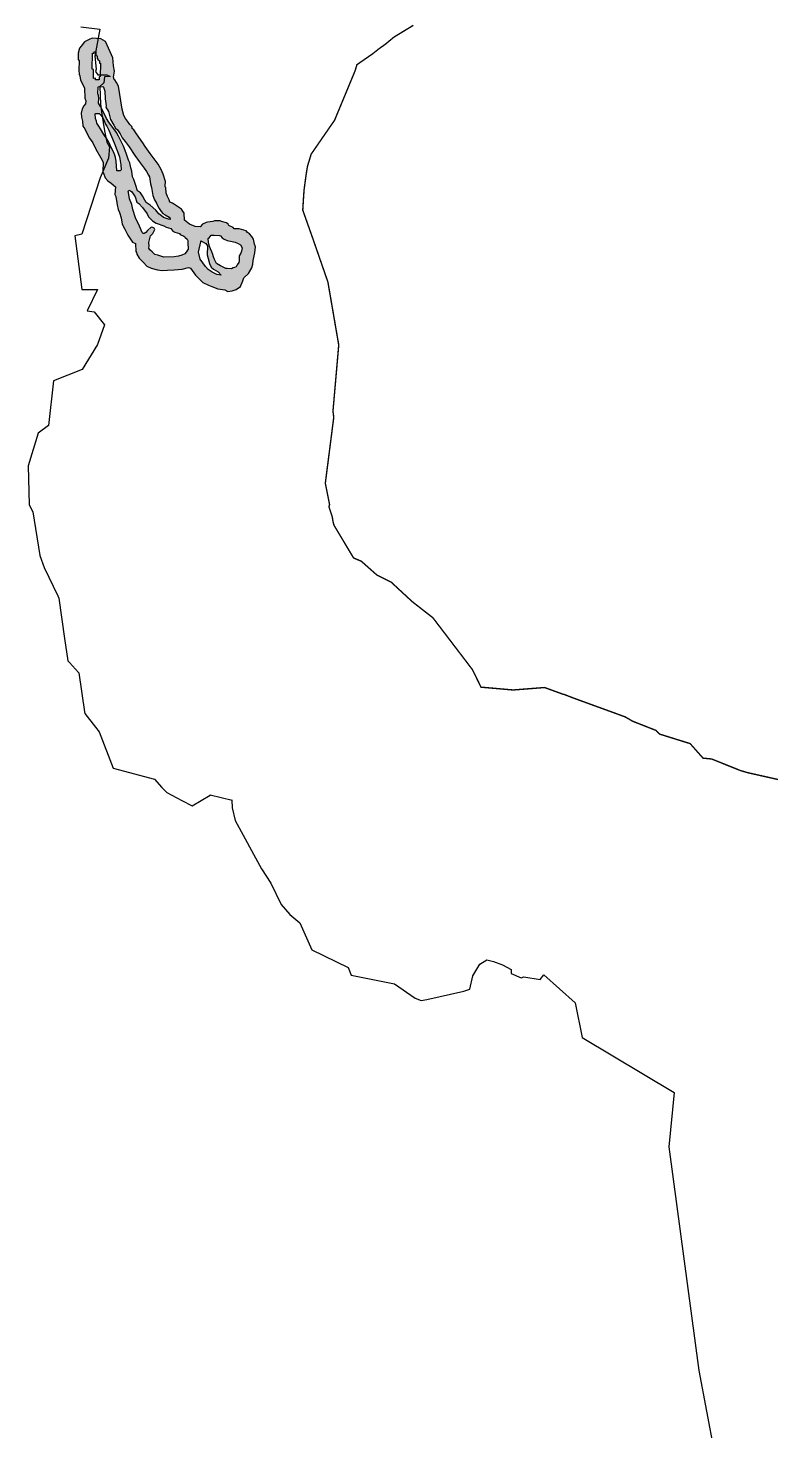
# Model space of a CAD drawing. Header units: metres. Extents: x 255476 to 378809, y 1739479 to 2227865.
# Drawn here: x 291232 to 293895, y 1982391 to 1987421 of the extents above; entities that cross this region are included whole.
import ezdxf

# ---------------------------------------------------------------- set-up
doc = ezdxf.new("R2010")
doc.units = ezdxf.units.M
doc.header["$MEASUREMENT"] = 0
for name, color, linetype in [('COASTLINE', 5, 'Continuous'), ('DISTRICT BOUNDRY', 86, 'Continuous'), ('MANGROOVE BUFFER ZONE', 120, 'Continuous')]:
    doc.layers.add(name, color=color, linetype=linetype)

msp = doc.modelspace()

# ---------------------------------------------------------------- hatches: boundary and pattern name
at = {"layer": 'MANGROOVE BUFFER ZONE'}
h = msp.add_hatch(dxfattribs=at)
h.set_pattern_fill('GRASS', color=256, scale=18)
h.paths.add_polyline_path([(291966.9, 1986705.6), (291951.8, 1986713), (291949.8, 1986718.1), (291942.8, 1986722.3), (291924.9, 1986727.8), (291920.7, 1986729.1), (291900.3, 1986730.2), (291894.6, 1986727.6), (291875.2, 1986725.1), (291870.1, 1986723.7), (291857.8, 1986717.7), (291848.7, 1986708.5), (291831.1, 1986708.9), (291810.8, 1986717.9), (291793, 1986732), (291791.7, 1986757), (291782.4, 1986771.3), (291763.8, 1986783.8), (291749.5, 1986793.1), (291740, 1986796.1), (291737.9, 1986805), (291731.5, 1986817.4), (291726.8, 1986828.7), (291726.2, 1986849.3), (291723.9, 1986851.3), (291722.9, 1986855.1), (291724.2, 1986870.4), (291715.8, 1986896.7), (291709.2, 1986913.3), (291698.5, 1986933.2), (291684.4, 1986951.6), (291669.4, 1986971.2), (291652, 1986995.9), (291643.9, 1987009.1), (291629.4, 1987029.1), (291618.5, 1987045.3), (291611.6, 1987055.4), (291605.4, 1987060.9), (291605.6, 1987064.1), (291603.7, 1987067.3), (291596.2, 1987074.7), (291588, 1987086.6), (291580.9, 1987096.9), (291575.2, 1987107.5), (291568.7, 1987130.5), (291556.4, 1987212.8), (291549.5, 1987225), (291542.9, 1987234.6), (291541.1, 1987236.8), (291537.8, 1987244.2), (291541.6, 1987266.5), (291538.3, 1987285.9), (291535.6, 1987314.4), (291525.9, 1987335.9), (291509.4, 1987372.8), (291492.3, 1987382.6), (291461.9, 1987384.5), (291450.6, 1987380.2), (291434.3, 1987371.1), (291421.7, 1987355.9), (291416, 1987348.1), (291411.4, 1987331.2), (291411.5, 1987308.4), (291414.5, 1987303.2), (291413.8, 1987270), (291415.3, 1987255), (291417.9, 1987249.6), (291420.1, 1987234.2), (291426.8, 1987221), (291434.2, 1987204.7), (291435.5, 1987169.6), (291438.5, 1987159.5), (291437.4, 1987149.5), (291432.4, 1987142.4), (291425.6, 1987131.1), (291421.7, 1987115.1), (291423.4, 1987101), (291427, 1987086.4), (291428.4, 1987069.6), (291435.4, 1987059.8), (291442.3, 1987044.1), (291452.1, 1987026.2), (291464.5, 1987009.4), (291474.8, 1986986.5), (291493, 1986955.4), (291500.8, 1986939.8), (291500.1, 1986905.5), (291502.6, 1986901.1), (291508, 1986883.5), (291518.3, 1986873.1), (291529.6, 1986864.3), (291545, 1986851.5), (291542.6, 1986824.4), (291546.9, 1986817), (291551.7, 1986787.5), (291554.4, 1986770.7), (291559.4, 1986759.9), (291565.8, 1986740.5), (291568.8, 1986717.5), (291578.7, 1986700.2), (291589.2, 1986678.6), (291601.2, 1986660.6), (291606.8, 1986653.6), (291616.6, 1986648.9), (291617.8, 1986620), (291620.9, 1986616), (291621.5, 1986610), (291630.7, 1986596.2), (291644.1, 1986581.4), (291657.4, 1986567.2), (291673.2, 1986560), (291695.9, 1986554.4), (291713, 1986551.1), (291731.7, 1986552.8), (291755.4, 1986554.3), (291784.1, 1986556.4), (291806.5, 1986562.3), (291814.1, 1986559.5), (291831.7, 1986535.3), (291858.8, 1986509.1), (291878.2, 1986499.3), (291890.8, 1986494.5), (291912.5, 1986486.1), (291937.1, 1986481.9), (291947.6, 1986476.3), (291963.9, 1986478.1), (291977.9, 1986483.3), (291993.5, 1986494.6), (292001.7, 1986514.9), (292005.8, 1986525.1), (292021.9, 1986541.2), (292034.2, 1986560.7), (292038.1, 1986574.1), (292039.3, 1986587.3), (292044.8, 1986615.1), (292047.8, 1986636.1), (292043.2, 1986645.9), (292040, 1986663.3), (292034.2, 1986673.8), (292025.6, 1986682.7), (292018.2, 1986688.1), (292013.8, 1986694.1), (291989.3, 1986700.9), (291971.3, 1986701.3)])
h.paths.add_polyline_path([(291790.4, 1986675.2), (291794.2, 1986671.8), (291794.7, 1986670.3), (291802.6, 1986664.3), (291805.2, 1986659.3), (291805.2, 1986650.9), (291805.4, 1986627.9), (291799.2, 1986617), (291793.5, 1986611.3), (291783.6, 1986607.1), (291771.4, 1986602.7), (291755.2, 1986600.4), (291719.2, 1986599.9), (291697.5, 1986606.7), (291686.7, 1986608.6), (291677.4, 1986618.4), (291668.6, 1986625.5), (291665.1, 1986631.6), (291666.3, 1986639.2), (291665, 1986651.9), (291671.2, 1986675.8), (291678.7, 1986684.8), (291685.9, 1986698.7), (291683.7, 1986702.9), (291679.2, 1986706.3), (291673.7, 1986707.5), (291660.3, 1986695), (291653.8, 1986688), (291648.1, 1986684.4), (291644.2, 1986684.8), (291640.9, 1986687.7), (291631.3, 1986710.2), (291617, 1986740.6), (291607.4, 1986770), (291604.2, 1986788.2), (291595.2, 1986808.7), (291591.5, 1986831.4), (291590.3, 1986834.9), (291593.5, 1986839.9), (291599.2, 1986837), (291604.4, 1986833.2), (291616.1, 1986815.6), (291622.3, 1986797.1), (291629.5, 1986791.6), (291642.2, 1986777.7), (291659, 1986755.3), (291663.9, 1986744.3), (291678.4, 1986729.9), (291691.7, 1986721.3), (291718.7, 1986711.3), (291727.5, 1986706.9), (291744.3, 1986702.4), (291751.3, 1986692.8), (291757.5, 1986688.6), (291774.5, 1986683.7), (291777.1, 1986681)], flags=16)
h.paths.add_polyline_path([(291741.7, 1986734.6), (291735.4, 1986735), (291727.8, 1986737.9), (291717.4, 1986741.8), (291710.7, 1986747.2), (291700.8, 1986755), (291690.1, 1986767.9), (291670.1, 1986785.3), (291655.6, 1986795.4), (291650.8, 1986804.2), (291641.8, 1986819.3), (291635, 1986829.5), (291624.3, 1986837.6), (291618.8, 1986856.5), (291610.6, 1986878.1), (291606.8, 1986887.6), (291604.1, 1986907.7), (291600.8, 1986919.5), (291597.1, 1986937.4), (291592.1, 1986946.6), (291583.7, 1986972), (291573.6, 1986997), (291568.7, 1987006.8), (291555.8, 1987032.6), (291548.9, 1987045.9), (291521.5, 1987083), (291512.7, 1987096.7), (291500.8, 1987122.1), (291491.3, 1987139.9), (291484.9, 1987151.9), (291485.7, 1987169.3), (291484.7, 1987179.3), (291481.7, 1987185.6), (291482.9, 1987210.5), (291500.1, 1987210.7), (291502.9, 1987208.7), (291507.5, 1987195.1), (291508.4, 1987167), (291512.4, 1987141.6), (291510.9, 1987137), (291520.4, 1987121.2), (291527, 1987093.2), (291539, 1987073.2), (291545.9, 1987061.8), (291552.2, 1987055.5), (291561.8, 1987041.2), (291569.6, 1987026.8), (291580.3, 1987013.9), (291594.3, 1986995.4), (291614.5, 1986964.1), (291630.8, 1986942.2), (291648.3, 1986918.8), (291656, 1986907), (291664, 1986892.9), (291667.3, 1986887.2), (291671.1, 1986862.6), (291674.8, 1986848.7), (291679.6, 1986820.7), (291684.8, 1986804.9), (291692.7, 1986792.9), (291697.7, 1986782.6), (291701.5, 1986774.2), (291709.2, 1986763.6), (291715.1, 1986756.1), (291724, 1986751.5), (291738, 1986742.2), (291741.2, 1986737.1)], flags=16)
h.paths.add_polyline_path([(291851.5, 1986657.4), (291869.5, 1986647.9), (291874.7, 1986639.7), (291873.7, 1986607.5), (291877.3, 1986594.8), (291882.6, 1986576.4), (291888.4, 1986563.4), (291897, 1986556.2), (291913.4, 1986546.2), (291924.6, 1986535), (291908.3, 1986537.5), (291892.1, 1986545.6), (291877.7, 1986555.2), (291868.6, 1986565.4), (291849.1, 1986592.3), (291842.7, 1986617.1), (291851.8, 1986654.5)], flags=16)
h.paths.add_polyline_path([(291877.9, 1986665.9), (291881, 1986669.2), (291888.5, 1986677.7), (291898.6, 1986678.4), (291918.1, 1986677.5), (291922.1, 1986675.6), (291927.9, 1986668.3), (291935.5, 1986663.3), (291945.8, 1986659.6), (291957.1, 1986657), (291973.8, 1986653.1), (291985.2, 1986648.4), (291993.8, 1986643.6), (291999.8, 1986632.3), (291996.8, 1986621.4), (291994.7, 1986613.4), (291989, 1986604.6), (291989, 1986586.8), (291987, 1986580.5), (291982, 1986571.7), (291978.4, 1986565.1), (291971.9, 1986562.7), (291966.9, 1986560.9), (291961.8, 1986557.9), (291945.9, 1986558.6), (291940.5, 1986558.9), (291938.2, 1986560.2), (291921.7, 1986568.3), (291907.9, 1986577.2), (291900.5, 1986591), (291897.1, 1986600.2), (291894.1, 1986609.2), (291890.4, 1986618.2), (291885.7, 1986629.2), (291882.7, 1986638), (291879.1, 1986653.2)], flags=16)
h.paths.add_polyline_path([(291566.1, 1986912.9), (291562.2, 1986909.3), (291550.3, 1986909), (291547.2, 1986943.1), (291544.9, 1986956.4), (291542.5, 1986965.1), (291540.6, 1986970.7), (291534.5, 1986984), (291529.3, 1986992.9), (291525.8, 1987000.8), (291519.8, 1987013.9), (291514.6, 1987024), (291503.6, 1987038.6), (291491.2, 1987059.8), (291485.2, 1987069), (291479, 1987079.6), (291477.1, 1987087), (291473.9, 1987096.2), (291471.9, 1987113.4), (291474.3, 1987114.5), (291482.6, 1987114.9), (291487, 1987114.2), (291492, 1987109.7), (291498.7, 1987101.8), (291502, 1987094.1), (291505.7, 1987085.6), (291509.1, 1987076.3), (291514, 1987068.8), (291521.4, 1987055.1), (291540.9, 1987009.4), (291559.9, 1986959.6), (291565, 1986930.4)], flags=16)
h.paths.add_polyline_path([(291486.4, 1987234.8), (291473.5, 1987234.6), (291473.6, 1987240.8), (291466.6, 1987240.4), (291466.2, 1987272.4), (291462.2, 1987273.4), (291463, 1987330.7), (291468.6, 1987331.1), (291468.7, 1987335.5), (291474.9, 1987335.8), (291474.9, 1987322.3), (291479.4, 1987321.7), (291480, 1987310.3), (291482.9, 1987311), (291482.5, 1987308), (291487.8, 1987303.7), (291487.4, 1987294.6), (291491.6, 1987294.5), (291490.1, 1987247.3), (291486.9, 1987244.6)], flags=16)

# ---------------------------------------------------------------- linework, layer by layer
at = {"layer": 'COASTLINE', "color": 1, "flags": 128}
msp.add_lwpolyline([(292613.2, 1987430.6, 5, 5, 0), (292543.7, 1987388.4, 5, 5, 0), (292511.7, 1987361.8, 5, 5, 0), (292490.8, 1987347.2, 5, 5, 0), (292468, 1987329, 5, 5, 0), (292410.9, 1987289.4, 5, 5, 0), (292404.7, 1987268.4, 5, 5, 0), (292331, 1987090.7, 5, 5, 0), (292246.7, 1986968.4, 5, 5, 0), (292246.5, 1986967.5, 5, 5, 0), (292234.3, 1986927.3, 5, 5, 0), (292233.2, 1986922.8, 5, 5, 0), (292228.8, 1986895.1, 5, 5, 0), (292221.2, 1986839, 5, 5, 0), (292216.7, 1986768.1, 5, 5, 0), (292253.3, 1986664.7, 5, 5, 0), (292306.9, 1986510.2, 5, 5, 0), (292345.7, 1986284.4, 5, 5, 0), (292325, 1986046.7, 5, 5, 0), (292327.9, 1986025.6, 5, 5, 0), (292297.6, 1985788.8, 5, 5, 0), (292312.9, 1985712.1, 5, 5, 0), (292310.6, 1985704.7, 5, 5, 0), (292322.3, 1985669.3, 5, 5, 0), (292325.3, 1985650.8, 5, 5, 0), (292325.3, 1985650.6, 5, 5, 0), (292328.8, 1985638, 5, 5, 0), (292398.8, 1985521.1, 5, 5, 0), (292426.9, 1985509, 5, 5, 0), (292481.9, 1985460.2, 5, 5, 0), (292534.2, 1985433.8, 5, 5, 0), (292608.8, 1985364.6, 5, 5, 0), (292683.2, 1985306.6, 5, 5, 0), (292825.2, 1985120.3, 5, 5, 0), (292855.8, 1985057.7, 5, 5, 0), (292971, 1985047.6, 5, 5, 0), (293083.7, 1985056.4, 5, 5, 0), (293150.9, 1985031.9, 5, 5, 0), (293154, 1985031.6, 5, 5, 0), (293185.3, 1985019.4, 5, 5, 0), (293372.2, 1984951.3, 5, 5, 0), (293400, 1984935.3, 5, 5, 0), (293482.3, 1984903, 5, 5, 0), (293496.3, 1984889.4, 5, 5, 0), (293605.6, 1984855.3, 5, 5, 0), (293651.8, 1984803.2, 5, 5, 0), (293682.7, 1984800.2, 5, 5, 0), (293785.1, 1984759, 5, 5, 0), (293812.3, 1984751, 5, 5, 0), (294309.2, 1984639.2, 5, 5, 0)], format="xyseb", dxfattribs=at)
at = {"layer": 'DISTRICT BOUNDRY'}
msp.add_polyline3d([(291420.9, 1987425.3, 0), (291489.4, 1987416.6, 0), (291470.7, 1987319.6, 0), (291476.4, 1987273.9, 0), (291473.4, 1987265.1, 0), (291481.8, 1987253.2, 0), (291514.3, 1987253.6, 0), (291525.9, 1987247, 0), (291506.4, 1987245.3, 0), (291503.8, 1987224.7, 0), (291488.6, 1987211.3, 0), (291491.8, 1987147.7, 0), (291496.8, 1987111.9, 0), (291506.1, 1987052.3, 0), (291514.8, 1987011.5, 0), (291524.2, 1986995.2, 0), (291520.3, 1986954.4, 0), (291490.7, 1986883.6, 0), (291424.7, 1986681.3, 0), (291399.7, 1986675.7, 0), (291424.8, 1986484, 0), (291480.3, 1986483, 0), (291443.2, 1986407.4, 0), (291469.4, 1986403.1, 0), (291505.6, 1986357.3, 0), (291481.2, 1986286.5, 0), (291425.6, 1986196.9, 0), (291322.6, 1986155.7, 0), (291304.9, 1985995.6, 0), (291267.6, 1985968.1, 0), (291231.9, 1985851.5, 0), (291236.1, 1985711.5, 0), (291248.7, 1985685.8, 0), (291273.9, 1985529.4, 0), (291290, 1985486.6, 0), (291338.2, 1985385.7, 0), (291342.4, 1985376.8, 0), (291362.9, 1985232.6, 0), (291374.9, 1985152.1, 0), (291379.9, 1985146.6, 0), (291412.6, 1985110.7, 0), (291414.2, 1985108.9, 0), (291434.4, 1984969.8, 0), (291435.4, 1984963.2, 0), (291473.6, 1984914, 0), (291486.6, 1984897.2, 0), (291536.6, 1984767.3, 0), (291684.9, 1984727.9, 0), (291711.2, 1984698.3, 0), (291729.9, 1984679.5, 0), (291783.3, 1984651.6, 0), (291819.7, 1984632.5, 0), (291884.3, 1984670.7, 0), (291884.7, 1984672, 0), (291963.2, 1984652.8, 0), (291962.9, 1984652.8, 0), (291963.7, 1984624.8, 0), (291973.9, 1984579.5, 0), (292068.4, 1984406.4, 0), (292102.3, 1984354.6, 0), (292139.4, 1984277.9, 0), (292170.9, 1984242.8, 0), (292206.1, 1984212.9, 0), (292248.8, 1984115.6, 0), (292379, 1984053.2, 0), (292390.2, 1984025.1, 0), (292546, 1983994.4, 0), (292619.7, 1983942.2, 0), (292640.7, 1983933.9, 0), (292661.5, 1983938.4, 0), (292793.9, 1983967.6, 0), (292815.7, 1983975.4, 0), (292826.6, 1984022.4, 0), (292852, 1984065, 0), (292876.9, 1984079.9, 0), (292900.8, 1984074.5, 0), (292932.7, 1984062.6, 0), (292964.5, 1984045.1, 0), (292964.5, 1984030.7, 0), (292999.6, 1984015.5, 0), (293009.5, 1984018.8, 0), (293067.8, 1984009.8, 0), (293081.4, 1984026.4, 0), (293193.2, 1983926.3, 0), (293219, 1983802.1, 0), (293548.5, 1983605, 0), (293529.2, 1983409.1, 0), (293637.2, 1982608.2, 0), (293774.2, 1981879.1, 0)], dxfattribs=at)
at = {"layer": 'MANGROOVE BUFFER ZONE', "flags": 128}
for points in [[(291791.7, 1986757), (291782.4, 1986771.3), (291763.8, 1986783.8), (291749.5, 1986793.1), (291740, 1986796.1), (291737.9, 1986805), (291731.5, 1986817.4), (291726.8, 1986828.7), (291726.2, 1986849.3), (291723.9, 1986851.3), (291722.9, 1986855.1), (291724.2, 1986870.4), (291715.8, 1986896.7), (291709.2, 1986913.3), (291698.5, 1986933.2), (291684.4, 1986951.6), (291669.4, 1986971.2), (291652, 1986995.9), (291643.9, 1987009.1), (291629.4, 1987029.1), (291618.5, 1987045.3), (291611.6, 1987055.4), (291605.4, 1987060.9), (291605.6, 1987064.1), (291603.7, 1987067.3), (291596.2, 1987074.7), (291588, 1987086.6), (291580.9, 1987096.9), (291575.2, 1987107.5), (291568.7, 1987130.5), (291556.4, 1987212.8), (291549.5, 1987225), (291542.9, 1987234.6), (291541.1, 1987236.8), (291537.8, 1987244.2), (291541.6, 1987266.5), (291538.3, 1987285.9), (291535.6, 1987314.4), (291525.9, 1987335.9), (291509.4, 1987372.8), (291492.3, 1987382.6), (291461.9, 1987384.5), (291450.6, 1987380.2), (291434.3, 1987371.1), (291421.7, 1987355.9), (291416, 1987348.1), (291411.4, 1987331.2), (291411.5, 1987308.4), (291414.5, 1987303.2), (291413.8, 1987270), (291415.3, 1987255), (291417.9, 1987249.6), (291420.1, 1987234.2), (291426.8, 1987221), (291434.2, 1987204.7), (291435.5, 1987169.6), (291438.5, 1987159.5), (291437.4, 1987149.5), (291432.4, 1987142.4), (291425.6, 1987131.1), (291421.7, 1987115.1), (291423.4, 1987101), (291427, 1987086.4), (291428.4, 1987069.6), (291435.4, 1987059.8), (291442.3, 1987044.1), (291452.1, 1987026.2), (291464.5, 1987009.4), (291474.8, 1986986.5), (291493, 1986955.4), (291500.8, 1986939.8), (291500.1, 1986905.5), (291502.6, 1986901.1), (291508, 1986883.5), (291518.3, 1986873.1), (291529.6, 1986864.3), (291545, 1986851.5), (291542.6, 1986824.4), (291546.9, 1986817), (291551.7, 1986787.5), (291554.4, 1986770.7), (291559.4, 1986759.9), (291565.8, 1986740.5), (291568.8, 1986717.5), (291578.7, 1986700.2), (291589.2, 1986678.6), (291601.2, 1986660.6), (291606.8, 1986653.6), (291616.6, 1986648.9), (291617.8, 1986620), (291620.9, 1986616), (291621.5, 1986610), (291630.7, 1986596.2), (291644.1, 1986581.4), (291657.4, 1986567.2), (291673.2, 1986560), (291695.9, 1986554.4), (291713, 1986551.1), (291731.7, 1986552.8), (291755.4, 1986554.3), (291784.1, 1986556.4), (291806.5, 1986562.3), (291814.1, 1986559.5), (291831.7, 1986535.3), (291858.8, 1986509.1), (291878.2, 1986499.3), (291890.8, 1986494.5), (291912.5, 1986486.1), (291937.1, 1986481.9), (291947.6, 1986476.3), (291963.9, 1986478.1), (291977.9, 1986483.3), (291993.5, 1986494.6), (292001.7, 1986514.9), (292005.8, 1986525.1), (292021.9, 1986541.2), (292034.2, 1986560.7), (292038.1, 1986574.1), (292039.3, 1986587.3), (292044.8, 1986615.1), (292047.8, 1986636.1), (292043.2, 1986645.9), (292040, 1986663.3), (292034.2, 1986673.8), (292025.6, 1986682.7), (292018.2, 1986688.1), (292013.8, 1986694.1), (291989.3, 1986700.9), (291971.3, 1986701.3), (291966.9, 1986705.6), (291951.8, 1986713), (291949.8, 1986718.1), (291942.8, 1986722.3), (291924.9, 1986727.8), (291920.7, 1986729.1), (291900.3, 1986730.2), (291894.6, 1986727.6), (291875.2, 1986725.1), (291870.1, 1986723.7), (291857.8, 1986717.7), (291848.7, 1986708.5), (291831.1, 1986708.9), (291810.8, 1986717.9), (291793, 1986732)], [(291486.4, 1987234.8), (291473.5, 1987234.6), (291473.6, 1987240.8), (291466.6, 1987240.4), (291466.2, 1987272.4), (291462.2, 1987273.4), (291463, 1987330.7), (291468.6, 1987331.1), (291468.7, 1987335.5), (291474.9, 1987335.8), (291474.9, 1987322.3), (291479.4, 1987321.7), (291480, 1987310.3), (291482.9, 1987311), (291482.5, 1987308), (291487.8, 1987303.7), (291487.4, 1987294.6), (291491.6, 1987294.5), (291490.1, 1987247.3), (291486.9, 1987244.6)], [(291738, 1986742.2), (291741.2, 1986737.1), (291741.7, 1986734.6), (291735.4, 1986735), (291727.8, 1986737.9), (291717.4, 1986741.8), (291710.7, 1986747.2), (291700.8, 1986755), (291690.1, 1986767.9), (291670.1, 1986785.3), (291655.6, 1986795.4), (291650.8, 1986804.2), (291641.8, 1986819.3), (291635, 1986829.5), (291624.3, 1986837.6), (291618.8, 1986856.5), (291610.6, 1986878.1), (291606.8, 1986887.6), (291604.1, 1986907.7), (291600.8, 1986919.5), (291597.1, 1986937.4), (291592.1, 1986946.6), (291583.7, 1986972), (291573.6, 1986997), (291568.7, 1987006.8), (291555.8, 1987032.6), (291548.9, 1987045.9), (291521.5, 1987083), (291512.7, 1987096.7), (291500.8, 1987122.1), (291491.3, 1987139.9), (291484.9, 1987151.9), (291485.7, 1987169.3), (291484.7, 1987179.3), (291481.7, 1987185.6), (291482.9, 1987210.5), (291500.1, 1987210.7), (291502.9, 1987208.7), (291507.5, 1987195.1), (291508.4, 1987167), (291512.4, 1987141.6), (291510.9, 1987137), (291520.4, 1987121.2), (291527, 1987093.2), (291539, 1987073.2), (291545.9, 1987061.8), (291552.2, 1987055.5), (291561.8, 1987041.2), (291569.6, 1987026.8), (291580.3, 1987013.9), (291594.3, 1986995.4), (291614.5, 1986964.1), (291630.8, 1986942.2), (291648.3, 1986918.8), (291656, 1986907), (291664, 1986892.9), (291667.3, 1986887.2), (291671.1, 1986862.6), (291674.8, 1986848.7), (291679.6, 1986820.7), (291684.8, 1986804.9), (291692.7, 1986792.9), (291697.7, 1986782.6), (291701.5, 1986774.2), (291709.2, 1986763.6), (291715.1, 1986756.1), (291724, 1986751.5)], [(291566.1, 1986912.9), (291562.2, 1986909.3), (291550.3, 1986909), (291547.2, 1986943.1), (291544.9, 1986956.4), (291542.5, 1986965.1), (291540.6, 1986970.7), (291534.5, 1986984), (291529.3, 1986992.9), (291525.8, 1987000.8), (291519.8, 1987013.9), (291514.6, 1987024), (291503.6, 1987038.6), (291491.2, 1987059.8), (291485.2, 1987069), (291479, 1987079.6), (291477.1, 1987087), (291473.9, 1987096.2), (291471.9, 1987113.4), (291474.3, 1987114.5), (291482.6, 1987114.9), (291487, 1987114.2), (291492, 1987109.7), (291498.7, 1987101.8), (291502, 1987094.1), (291505.7, 1987085.6), (291509.1, 1987076.3), (291514, 1987068.8), (291521.4, 1987055.1), (291540.9, 1987009.4), (291559.9, 1986959.6), (291565, 1986930.4)], [(291718.7, 1986711.3), (291727.5, 1986706.9), (291744.3, 1986702.4), (291751.3, 1986692.8), (291757.5, 1986688.6), (291774.5, 1986683.7), (291777.1, 1986681), (291790.4, 1986675.2), (291794.2, 1986671.8), (291794.7, 1986670.3), (291802.6, 1986664.3), (291805.2, 1986659.3), (291805.2, 1986650.9), (291805.4, 1986627.9), (291799.2, 1986617), (291793.5, 1986611.3), (291783.6, 1986607.1), (291771.4, 1986602.7), (291755.2, 1986600.4), (291719.2, 1986599.9), (291697.5, 1986606.7), (291686.7, 1986608.6), (291677.4, 1986618.4), (291668.6, 1986625.5), (291665.1, 1986631.6), (291666.3, 1986639.2), (291665, 1986651.9), (291671.2, 1986675.8), (291678.7, 1986684.8), (291685.9, 1986698.7), (291683.7, 1986702.9), (291679.2, 1986706.3), (291673.7, 1986707.5), (291660.3, 1986695), (291653.8, 1986688), (291648.1, 1986684.4), (291644.2, 1986684.8), (291640.9, 1986687.7), (291631.3, 1986710.2), (291617, 1986740.6), (291607.4, 1986770), (291604.2, 1986788.2), (291595.2, 1986808.7), (291591.5, 1986831.4), (291590.3, 1986834.9), (291593.5, 1986839.9), (291599.2, 1986837), (291604.4, 1986833.2), (291616.1, 1986815.6), (291622.3, 1986797.1), (291629.5, 1986791.6), (291642.2, 1986777.7), (291659, 1986755.3), (291663.9, 1986744.3), (291678.4, 1986729.9), (291691.7, 1986721.3)], [(291851.5, 1986657.4), (291869.5, 1986647.9), (291874.7, 1986639.7), (291873.7, 1986607.5), (291877.3, 1986594.8), (291882.6, 1986576.4), (291888.4, 1986563.4), (291897, 1986556.2), (291913.4, 1986546.2), (291924.6, 1986535), (291908.3, 1986537.5), (291892.1, 1986545.6), (291877.7, 1986555.2), (291868.6, 1986565.4), (291849.1, 1986592.3), (291842.7, 1986617.1), (291851.8, 1986654.5)], [(291877.9, 1986665.9), (291881, 1986669.2), (291888.5, 1986677.7), (291898.6, 1986678.4), (291918.1, 1986677.5), (291922.1, 1986675.6), (291927.9, 1986668.3), (291935.5, 1986663.3), (291945.8, 1986659.6), (291957.1, 1986657), (291973.8, 1986653.1), (291985.2, 1986648.4), (291993.8, 1986643.6), (291999.8, 1986632.3), (291996.8, 1986621.4), (291994.7, 1986613.4), (291989, 1986604.6), (291989, 1986586.8), (291987, 1986580.5), (291982, 1986571.7), (291978.4, 1986565.1), (291971.9, 1986562.7), (291966.9, 1986560.9), (291961.8, 1986557.9), (291945.9, 1986558.6), (291940.5, 1986558.9), (291938.2, 1986560.2), (291921.7, 1986568.3), (291907.9, 1986577.2), (291900.5, 1986591), (291897.1, 1986600.2), (291894.1, 1986609.2), (291890.4, 1986618.2), (291885.7, 1986629.2), (291882.7, 1986638), (291879.1, 1986653.2)]]:
    msp.add_lwpolyline(points, close=True, dxfattribs=at)

doc.saveas('drawing.dxf')
